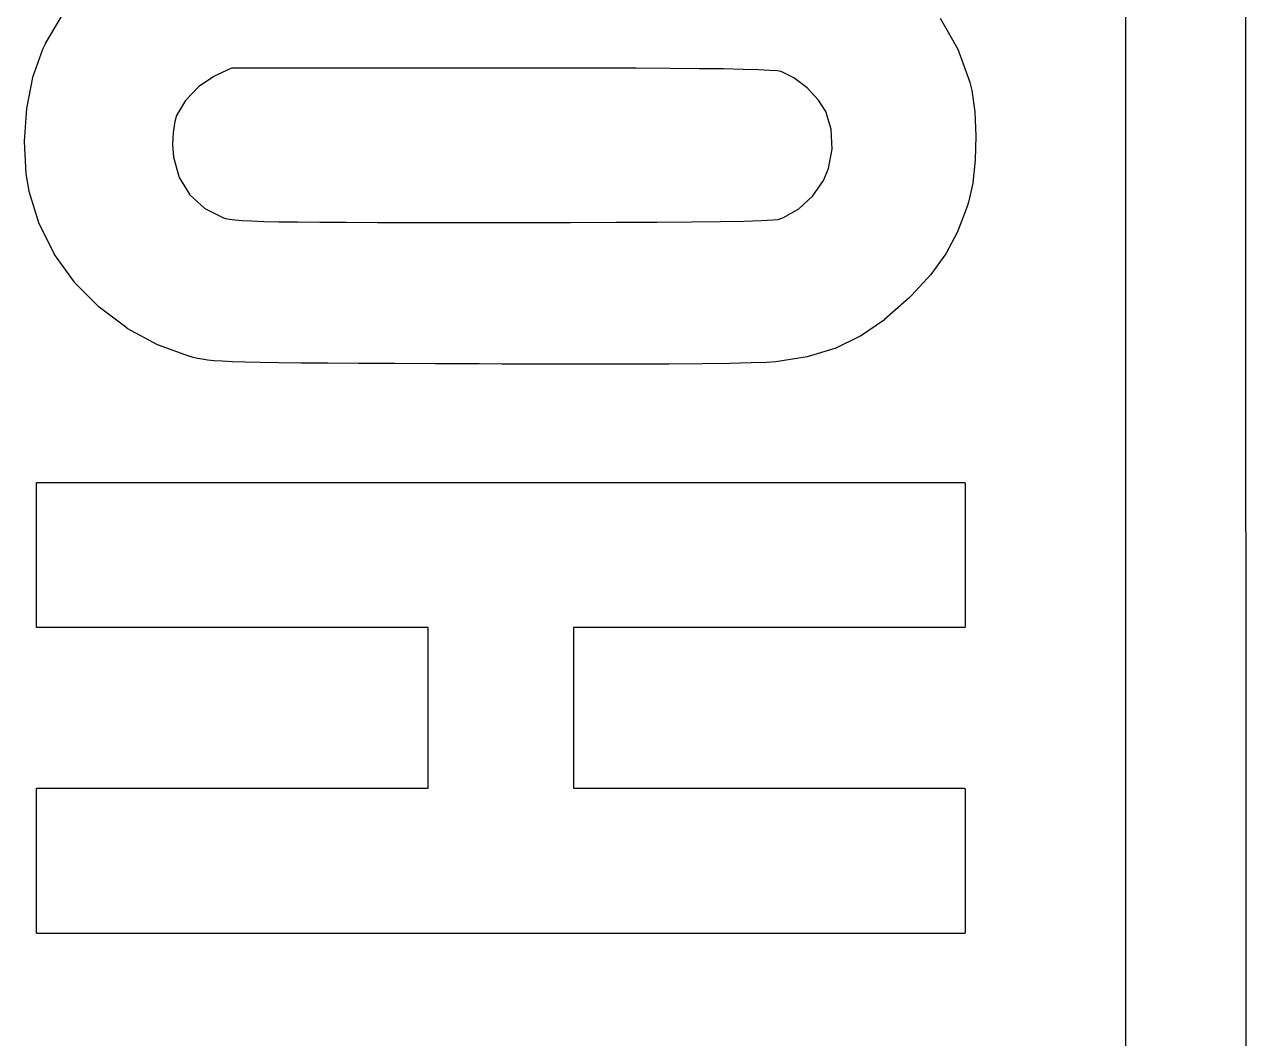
# Model space of a CAD drawing. Extents: x 6.3 to 49.3, y 9.3 to 45.7.
# Drawn here: x 40.87 to 49.32, y 26.25 to 33.27 of the extents above; entities that cross this region are included whole.
import ezdxf

# ---------------------------------------------------------------- set-up
doc = ezdxf.new("R2010")
doc.units = 0
doc.layers.add('BLACK', color=7, linetype='CONTINUOUS')

msp = doc.modelspace()

# ---------------------------------------------------------------- linework, layer by layer
at = {"layer": 'BLACK', "linetype": 'CONTINUOUS'}
for p, q in [((49.3116, 40.5856), (49.3222, 9.333)), ((48.4867, 10.1635), (48.4867, 39.7657)), ((41.0138, 33.1397), (41.132, 33.3395)), ((47.2029, 33.3155), (47.3241, 33.1014)), ((40.9955, 33.1011), (41.0135, 33.1393)), ((41.0135, 33.1393), (41.0136, 33.1394)), ((41.0136, 33.1394), (41.0137, 33.1395)), ((41.0137, 33.1395), (41.0138, 33.1397)), ((40.9269, 32.907), (40.9953, 33.1006)), ((40.9953, 33.1007), (40.9954, 33.1009)), ((40.9953, 33.1006), (40.9953, 33.1007)), ((40.9954, 33.1009), (40.9955, 33.1011)), ((47.3241, 33.1014), (47.3242, 33.1013)), ((47.3242, 33.1013), (47.3243, 33.101)), ((47.3243, 33.101), (47.3245, 33.1006)), ((47.3245, 33.1006), (47.4086, 32.8721)), ((42.3015, 32.9708), (42.1966, 32.9219)), ((44.1606, 32.971), (42.3015, 32.9708)), ((44.5133, 32.9708), (44.1606, 32.971)), ((44.8254, 32.9703), (44.5133, 32.9708)), ((44.5133, 32.9708), (44.5133, 32.9708)), ((44.8255, 32.9703), (44.8254, 32.9703)), ((45.0988, 32.9695), (44.8255, 32.9703)), ((45.0989, 32.9695), (45.0988, 32.9695)), ((45.3353, 32.9682), (45.0989, 32.9695)), ((40.8842, 32.6904), (40.9267, 32.9063)), ((40.9267, 32.9063), (40.9268, 32.9067)), ((40.9267, 32.9063), (40.9267, 32.9063)), ((40.9268, 32.9067), (40.9269, 32.907)), ((42.1781, 32.9127), (42.0729, 32.8403)), ((42.1966, 32.9219), (42.1781, 32.9127)), ((45.5364, 32.9665), (45.3353, 32.9682)), ((45.3353, 32.9682), (45.3353, 32.9682)), ((45.5365, 32.9665), (45.5364, 32.9665)), ((45.7043, 32.9644), (45.5365, 32.9665)), ((45.8404, 32.9617), (45.7043, 32.9644)), ((45.7043, 32.9644), (45.7043, 32.9644)), ((45.9466, 32.9586), (45.8404, 32.9617)), ((46.0248, 32.955), (45.9466, 32.9586)), ((46.0764, 32.9509), (46.0248, 32.955)), ((46.1024, 32.9465), (46.0764, 32.9509)), ((46.1911, 32.904), (46.1024, 32.9465)), ((46.282, 32.834), (46.1911, 32.904)), ((42.0729, 32.8403), (41.9829, 32.7459)), ((46.3614, 32.7486), (46.282, 32.834)), ((47.4086, 32.8721), (47.4086, 32.872)), ((47.4086, 32.872), (47.4087, 32.8717)), ((47.4087, 32.8717), (47.4088, 32.8715)), ((47.4088, 32.8715), (47.4217, 32.8164)), ((47.4217, 32.8164), (47.4217, 32.8163)), ((47.4217, 32.8163), (47.4217, 32.8161)), ((47.4217, 32.8161), (47.4218, 32.8159)), ((47.4218, 32.8159), (47.4422, 32.6683)), ((41.9829, 32.7459), (41.9214, 32.643)), ((46.411, 32.6708), (46.3614, 32.7486)), ((40.8686, 32.464), (40.8841, 32.6898)), ((40.8841, 32.6899), (40.8842, 32.6902)), ((40.8841, 32.6898), (40.8841, 32.6899)), ((40.8842, 32.6902), (40.8842, 32.6904)), ((41.9214, 32.643), (41.9094, 32.602)), ((46.4493, 32.5471), (46.411, 32.6708)), ((47.4422, 32.6683), (47.4422, 32.6682)), ((47.4422, 32.6682), (47.4422, 32.668)), ((47.4422, 32.668), (47.4423, 32.6678)), ((47.4423, 32.6678), (47.45, 32.5023)), ((41.9094, 32.602), (41.8973, 32.5248)), ((46.4555, 32.4105), (46.4493, 32.5471)), ((40.8686, 32.4637), (40.8686, 32.464)), ((40.8686, 32.4635), (40.8686, 32.4637)), ((40.8686, 32.4634), (40.8686, 32.4635)), ((40.8813, 32.2398), (40.8686, 32.4634)), ((41.8973, 32.5248), (41.8927, 32.4413)), ((47.45, 32.502), (47.4453, 32.3333)), ((47.45, 32.5023), (47.45, 32.5023)), ((47.45, 32.5023), (47.45, 32.5021)), ((47.45, 32.5021), (47.45, 32.502)), ((41.8927, 32.4413), (41.8993, 32.3533)), ((46.4299, 32.2746), (46.4555, 32.4105)), ((41.8993, 32.3533), (41.9397, 32.2139)), ((47.4453, 32.3329), (47.4282, 32.1756)), ((47.4453, 32.3333), (47.4453, 32.3332)), ((47.4453, 32.3332), (47.4453, 32.3331)), ((47.4453, 32.3331), (47.4453, 32.3329)), ((40.8813, 32.2396), (40.8813, 32.2398)), ((40.8813, 32.2393), (40.8813, 32.2396)), ((40.9015, 32.1181), (40.8813, 32.2393)), ((40.8813, 32.2393), (40.8813, 32.2393)), ((41.9397, 32.2139), (42.0135, 32.0939)), ((46.3961, 32.1929), (46.4299, 32.2746)), ((46.3222, 32.086), (46.3961, 32.1929)), ((47.4281, 32.175), (47.3989, 32.0437)), ((47.4282, 32.1755), (47.4281, 32.1753)), ((47.4281, 32.1753), (47.4281, 32.175)), ((47.4282, 32.1756), (47.4282, 32.1755)), ((40.9016, 32.1178), (40.9015, 32.1181)), ((40.9016, 32.1175), (40.9016, 32.1178)), ((40.9701, 31.8935), (40.9016, 32.1175)), ((40.9016, 32.1175), (40.9016, 32.1175)), ((42.0135, 32.0939), (42.117, 31.9988)), ((46.2258, 31.997), (46.3222, 32.086)), ((47.3988, 32.0433), (47.3893, 32.0134)), ((47.3989, 32.0435), (47.3988, 32.0433)), ((47.3989, 32.0437), (47.3989, 32.0437)), ((47.3989, 32.0437), (47.3989, 32.0435)), ((42.117, 31.9988), (42.2466, 31.9337)), ((46.1187, 31.9361), (46.2258, 31.997)), ((47.3892, 32.0132), (47.3226, 31.8374)), ((47.3893, 32.0133), (47.3892, 32.0132)), ((47.3893, 32.0134), (47.3893, 32.0134)), ((47.3893, 32.0134), (47.3893, 32.0133)), ((40.9702, 31.8932), (40.9701, 31.8935)), ((40.9703, 31.8928), (40.9702, 31.8932)), ((40.9704, 31.8927), (40.9703, 31.8928)), ((41.0761, 31.6821), (40.9704, 31.8927)), ((42.2466, 31.9337), (42.2609, 31.9296)), ((42.2609, 31.9296), (42.2875, 31.9244)), ((42.2875, 31.9244), (42.3244, 31.9199)), ((42.3244, 31.9199), (42.3743, 31.916)), ((42.3743, 31.916), (42.4399, 31.9127)), ((42.4399, 31.9127), (42.5236, 31.9099)), ((42.5236, 31.9099), (42.5236, 31.9099)), ((42.5236, 31.9099), (42.6284, 31.9076)), ((42.6284, 31.9076), (42.6284, 31.9076)), ((42.6284, 31.9076), (42.7567, 31.9058)), ((42.7567, 31.9058), (42.7567, 31.9058)), ((42.7567, 31.9058), (42.9113, 31.9044)), ((42.9113, 31.9044), (42.9113, 31.9044)), ((42.9113, 31.9044), (43.0949, 31.9033)), ((43.0949, 31.9033), (43.095, 31.9033)), ((43.095, 31.9033), (43.3101, 31.9025)), ((43.3101, 31.9025), (43.3101, 31.9025)), ((43.3101, 31.9025), (43.5596, 31.9021)), ((43.5596, 31.9021), (43.5596, 31.9021)), ((43.5596, 31.9021), (43.846, 31.9018)), ((43.846, 31.9018), (43.8461, 31.9018)), ((43.8461, 31.9018), (44.1721, 31.9018)), ((44.1721, 31.9018), (44.2892, 31.9018)), ((44.2892, 31.9018), (44.6449, 31.9023)), ((44.6449, 31.9023), (44.9628, 31.9032)), ((44.9628, 31.9032), (45.2424, 31.9047)), ((45.2424, 31.9047), (45.4832, 31.9067)), ((45.2424, 31.9047), (45.2424, 31.9047)), ((45.4832, 31.9067), (45.6844, 31.9091)), ((45.4832, 31.9067), (45.4832, 31.9067)), ((45.6844, 31.9091), (45.6845, 31.9091)), ((45.6845, 31.9091), (45.8456, 31.9121)), ((45.8456, 31.9121), (45.9661, 31.9155)), ((45.9661, 31.9155), (46.0453, 31.9194)), ((46.0453, 31.9194), (46.0823, 31.9237)), ((46.0823, 31.9237), (46.1187, 31.9361)), ((47.3224, 31.8368), (47.2415, 31.6845)), ((47.3225, 31.837), (47.3224, 31.8368)), ((47.3226, 31.8373), (47.3225, 31.837)), ((47.3226, 31.8374), (47.3226, 31.8373)), ((41.0763, 31.6818), (41.0761, 31.6821)), ((41.0765, 31.6815), (41.0763, 31.6818)), ((41.0765, 31.6814), (41.0765, 31.6815)), ((41.2155, 31.4882), (41.0765, 31.6814)), ((47.2411, 31.6839), (47.1379, 31.5418)), ((47.2413, 31.6842), (47.2411, 31.6839)), ((47.2415, 31.6845), (47.2413, 31.6842)), ((47.2415, 31.6845), (47.2415, 31.6845)), ((47.1375, 31.5413), (47.0036, 31.3959)), ((47.1376, 31.5415), (47.1375, 31.5413)), ((47.1378, 31.5417), (47.1376, 31.5415)), ((47.1379, 31.5418), (47.1378, 31.5417)), ((41.2158, 31.488), (41.2155, 31.4882)), ((41.216, 31.4877), (41.2158, 31.488)), ((41.3844, 31.3161), (41.216, 31.4877)), ((41.216, 31.4877), (41.216, 31.4877)), ((46.9877, 31.3801), (46.8187, 31.2296)), ((46.9878, 31.3802), (46.9877, 31.3802)), ((46.9877, 31.3802), (46.9877, 31.3801)), ((47.0034, 31.3957), (46.9878, 31.3803)), ((46.9878, 31.3803), (46.9878, 31.3802)), ((47.0035, 31.3958), (47.0034, 31.3958)), ((47.0034, 31.3958), (47.0034, 31.3957)), ((47.0036, 31.3959), (47.0035, 31.3958)), ((41.3846, 31.3159), (41.3844, 31.3161)), ((41.3849, 31.3156), (41.3846, 31.3159)), ((41.5786, 31.1698), (41.3849, 31.3156)), ((41.3849, 31.3156), (41.3849, 31.3156)), ((46.8182, 31.2292), (46.6512, 31.1144)), ((46.8185, 31.2294), (46.8182, 31.2292)), ((46.8187, 31.2295), (46.8185, 31.2294)), ((46.8187, 31.2296), (46.8187, 31.2295)), ((41.5788, 31.1696), (41.5786, 31.1698)), ((41.5791, 31.1694), (41.5788, 31.1696)), ((41.5792, 31.1693), (41.5791, 31.1694)), ((41.7941, 31.0534), (41.5792, 31.1693)), ((46.6505, 31.114), (46.476, 31.0304)), ((46.6508, 31.1142), (46.6505, 31.114)), ((46.6511, 31.1143), (46.6508, 31.1142)), ((46.6512, 31.1144), (46.6511, 31.1143)), ((41.7944, 31.0533), (41.7941, 31.0534)), ((41.7947, 31.0531), (41.7944, 31.0533)), ((41.7948, 31.0531), (41.7947, 31.0531)), ((42.0066, 30.9767), (41.7948, 31.0531)), ((46.4752, 31.0301), (46.284, 30.9731)), ((46.4756, 31.0302), (46.4752, 31.0301)), ((46.4759, 31.0303), (46.4756, 31.0302)), ((46.476, 31.0304), (46.4759, 31.0303)), ((42.0068, 30.9766), (42.0066, 30.9767)), ((42.0069, 30.9766), (42.0068, 30.9766)), ((42.007, 30.9766), (42.0069, 30.9766)), ((42.0365, 30.9685), (42.007, 30.9766)), ((42.0366, 30.9685), (42.0365, 30.9685)), ((42.0367, 30.9684), (42.0366, 30.9685)), ((42.0366, 30.9685), (42.0366, 30.9685)), ((42.0658, 30.9613), (42.0367, 30.9684)), ((42.0659, 30.9613), (42.0658, 30.9613)), ((42.066, 30.9613), (42.0659, 30.9613)), ((42.0976, 30.9551), (42.066, 30.9613)), ((42.066, 30.9613), (42.066, 30.9613)), ((42.0977, 30.9551), (42.0976, 30.9551)), ((42.0978, 30.9551), (42.0977, 30.9551)), ((42.0979, 30.9551), (42.0978, 30.9551)), ((42.1348, 30.9497), (42.0979, 30.9551)), ((42.1349, 30.9497), (42.1348, 30.9497)), ((42.135, 30.9497), (42.1349, 30.9497)), ((42.1802, 30.9451), (42.135, 30.9497)), ((42.135, 30.9497), (42.135, 30.9497)), ((42.1803, 30.9451), (42.1802, 30.9451)), ((42.1802, 30.9451), (42.1802, 30.9451)), ((42.2365, 30.9412), (42.1803, 30.9451)), ((42.1803, 30.9451), (42.1803, 30.9451)), ((42.2366, 30.9412), (42.2365, 30.9412)), ((42.3067, 30.9379), (42.2366, 30.9412)), ((42.2366, 30.9412), (42.2366, 30.9412)), ((42.2366, 30.9412), (42.2366, 30.9412)), ((46.2834, 30.973), (46.0663, 30.9382)), ((46.2837, 30.9731), (46.2834, 30.973)), ((46.284, 30.9731), (46.2837, 30.9731)), ((46.284, 30.9731), (46.284, 30.9731)), ((42.3068, 30.9379), (42.3067, 30.9379)), ((42.3067, 30.9379), (42.3067, 30.9379)), ((42.3937, 30.9351), (42.3068, 30.9379)), ((42.5002, 30.9328), (42.3937, 30.9351)), ((42.3937, 30.9351), (42.3937, 30.9351)), ((42.3937, 30.9351), (42.3937, 30.9351)), ((42.5003, 30.9328), (42.5002, 30.9328)), ((42.6292, 30.9308), (42.5003, 30.9328)), ((42.6293, 30.9308), (42.6292, 30.9308)), ((42.6292, 30.9308), (42.6292, 30.9308)), ((42.7836, 30.9292), (42.6293, 30.9308)), ((42.9662, 30.9277), (42.7836, 30.9292)), ((42.7836, 30.9292), (42.7836, 30.9292)), ((43.1797, 30.9265), (42.9662, 30.9277)), ((42.9662, 30.9277), (42.9662, 30.9277)), ((43.1798, 30.9265), (43.1797, 30.9265)), ((43.4273, 30.9252), (43.1798, 30.9265)), ((43.7116, 30.924), (43.4273, 30.9252)), ((43.4273, 30.9252), (43.4273, 30.9252)), ((43.7117, 30.924), (43.7116, 30.924)), ((44.0148, 30.9228), (43.7117, 30.924)), ((44.0149, 30.9228), (44.0148, 30.9228)), ((44.1721, 30.9223), (44.0149, 30.9228)), ((44.4017, 30.9216), (44.1721, 30.9223)), ((44.1721, 30.9223), (44.1721, 30.9223)), ((44.7499, 30.9211), (44.4017, 30.9216)), ((44.4017, 30.9216), (44.4017, 30.9216)), ((44.75, 30.9211), (44.7499, 30.9211)), ((45.0592, 30.9214), (44.75, 30.9211)), ((45.3289, 30.9224), (45.0592, 30.9214)), ((45.0592, 30.9214), (45.0592, 30.9214)), ((45.5586, 30.9241), (45.3289, 30.9224)), ((45.3289, 30.9224), (45.3289, 30.9224)), ((45.7478, 30.9266), (45.5586, 30.9241)), ((45.5586, 30.9241), (45.5586, 30.9241)), ((45.8961, 30.9298), (45.7478, 30.9266)), ((45.7478, 30.9266), (45.7478, 30.9266)), ((45.7478, 30.9266), (45.7478, 30.9266)), ((45.8962, 30.9298), (45.8961, 30.9298)), ((45.8961, 30.9298), (45.8961, 30.9298)), ((46.003, 30.9337), (45.8962, 30.9298)), ((46.0031, 30.9337), (46.003, 30.9337)), ((46.0032, 30.9338), (46.0031, 30.9337)), ((46.0031, 30.9337), (46.0031, 30.9337)), ((46.0658, 30.9382), (46.0032, 30.9338)), ((46.066, 30.9382), (46.0658, 30.9382)), ((46.0662, 30.9382), (46.066, 30.9382)), ((46.0663, 30.9382), (46.0662, 30.9382)), ((40.9513, 30.0976), (40.9514, 30.0981)), ((40.9513, 29.1027), (40.9513, 30.0976)), ((40.9514, 30.0985), (40.9516, 30.0991)), ((40.9514, 30.0981), (40.9514, 30.0985)), ((40.9514, 30.0985), (40.9514, 30.0985)), ((40.9514, 30.0985), (40.9514, 30.0985)), ((40.9516, 30.0991), (40.9517, 30.0994)), ((40.9517, 30.0995), (40.952, 30.1)), ((40.9517, 30.0994), (40.9517, 30.0995)), ((40.9517, 30.0995), (40.9517, 30.0995)), ((40.952, 30.1), (40.9522, 30.1003)), ((40.9522, 30.1003), (40.9525, 30.1007)), ((40.9522, 30.1003), (40.9522, 30.1003)), ((40.9522, 30.1003), (40.9522, 30.1003)), ((40.9525, 30.1007), (40.9528, 30.101)), ((40.9528, 30.1011), (40.9532, 30.1013)), ((40.9528, 30.101), (40.9528, 30.1011)), ((40.9528, 30.1011), (40.9528, 30.1011)), ((40.9532, 30.1013), (40.9536, 30.1017)), ((40.9536, 30.1017), (40.954, 30.1019)), ((40.9536, 30.1017), (40.9536, 30.1017)), ((40.9536, 30.1017), (40.9536, 30.1017)), ((40.954, 30.1019), (40.9544, 30.1021)), ((40.9544, 30.1021), (40.9544, 30.1021)), ((40.9544, 30.1021), (40.9545, 30.1021)), ((40.9545, 30.1021), (40.9549, 30.1023)), ((40.9549, 30.1023), (40.9554, 30.1024)), ((40.9554, 30.1024), (40.9554, 30.1024)), ((40.9554, 30.1024), (40.9554, 30.1024)), ((40.9554, 30.1024), (40.9558, 30.1024)), ((40.9558, 30.1024), (40.9563, 30.1025)), ((40.9563, 30.1025), (47.3699, 30.1025)), ((47.3699, 30.1025), (47.3704, 30.1024)), ((47.3704, 30.1024), (47.3708, 30.1024)), ((47.3708, 30.1024), (47.3709, 30.1024)), ((47.3709, 30.1024), (47.3709, 30.1024)), ((47.3709, 30.1024), (47.3714, 30.1022)), ((47.3714, 30.1022), (47.3718, 30.1021)), ((47.3718, 30.1021), (47.3718, 30.1021)), ((47.3718, 30.1021), (47.3718, 30.1021)), ((47.3718, 30.1021), (47.3723, 30.1018)), ((47.3723, 30.1018), (47.3726, 30.1016)), ((47.3726, 30.1016), (47.3726, 30.1016)), ((47.3726, 30.1016), (47.3727, 30.1016)), ((47.3727, 30.1016), (47.373, 30.1013)), ((47.373, 30.1013), (47.3734, 30.101)), ((47.3734, 30.101), (47.3734, 30.101)), ((47.3734, 30.101), (47.3734, 30.101)), ((47.3734, 30.101), (47.3737, 30.1007)), ((47.3737, 30.1007), (47.374, 30.1003)), ((47.374, 30.1003), (47.374, 30.1003)), ((47.374, 30.1003), (47.374, 30.1002)), ((47.374, 30.1002), (47.3742, 30.0998)), ((47.3742, 30.0998), (47.3745, 30.0994)), ((47.3745, 30.0994), (47.3745, 30.0994)), ((47.3745, 30.0994), (47.3745, 30.0994)), ((47.3745, 30.0994), (47.3746, 30.099)), ((47.3746, 30.099), (47.3747, 30.0985)), ((47.3747, 30.0985), (47.3747, 30.0985)), ((47.3747, 30.0985), (47.3747, 30.0984)), ((47.3747, 30.0984), (47.3748, 30.098)), ((47.3748, 30.098), (47.3748, 30.0975)), ((47.3748, 30.0975), (47.3748, 29.1026)), ((40.9514, 29.1022), (40.9513, 29.1027)), ((40.9514, 29.1017), (40.9514, 29.1022)), ((40.9516, 29.1012), (40.9514, 29.1017)), ((40.9514, 29.1017), (40.9514, 29.1017)), ((40.9514, 29.1017), (40.9514, 29.1017)), ((40.9517, 29.1008), (40.9516, 29.1012)), ((40.9519, 29.1004), (40.9517, 29.1008)), ((40.9517, 29.1008), (40.9517, 29.1008)), ((40.9517, 29.1008), (40.9517, 29.1008)), ((40.9521, 29.0999), (40.9519, 29.1004)), ((40.9522, 29.0999), (40.9521, 29.0999)), ((40.9525, 29.0995), (40.9522, 29.0999)), ((40.9522, 29.0999), (40.9522, 29.0999)), ((40.9528, 29.0992), (40.9525, 29.0995)), ((40.9528, 29.0991), (40.9528, 29.0992)), ((40.9528, 29.0992), (40.9528, 29.0992)), ((40.9531, 29.0988), (40.9528, 29.0991)), ((40.9535, 29.0985), (40.9531, 29.0988)), ((40.9539, 29.0983), (40.9535, 29.0985)), ((40.9535, 29.0985), (40.9535, 29.0985)), ((40.9535, 29.0985), (40.9535, 29.0985)), ((40.9544, 29.0981), (40.9539, 29.0983)), ((40.9548, 29.0979), (40.9544, 29.0981)), ((40.9544, 29.0981), (40.9544, 29.0981)), ((40.9544, 29.0981), (40.9544, 29.0981)), ((40.9553, 29.0978), (40.9548, 29.0979)), ((40.9558, 29.0977), (40.9553, 29.0978)), ((40.9553, 29.0978), (40.9553, 29.0978)), ((40.9553, 29.0978), (40.9553, 29.0978)), ((40.9563, 29.0977), (40.9558, 29.0977)), ((43.6607, 29.0977), (40.9563, 29.0977)), ((43.6607, 27.9858), (43.6607, 29.0977)), ((47.3698, 29.0977), (44.6655, 29.0977)), ((44.6655, 29.0977), (44.6655, 27.9858)), ((47.3703, 29.0977), (47.3698, 29.0977)), ((47.3708, 29.0978), (47.3703, 29.0977)), ((47.3713, 29.0979), (47.3708, 29.0978)), ((47.3708, 29.0978), (47.3708, 29.0978)), ((47.3708, 29.0978), (47.3708, 29.0978)), ((47.3717, 29.098), (47.3713, 29.0979)), ((47.3722, 29.0983), (47.3717, 29.098)), ((47.3717, 29.098), (47.3717, 29.098)), ((47.3717, 29.098), (47.3717, 29.098)), ((47.3726, 29.0985), (47.3722, 29.0983)), ((47.373, 29.0988), (47.3726, 29.0985)), ((47.3726, 29.0985), (47.3726, 29.0985)), ((47.3726, 29.0985), (47.3726, 29.0985)), ((47.3733, 29.0991), (47.373, 29.0988)), ((47.3734, 29.0991), (47.3733, 29.0991)), ((47.3733, 29.0991), (47.3733, 29.0991)), ((47.3736, 29.0995), (47.3734, 29.0991)), ((47.374, 29.0998), (47.3736, 29.0995)), ((47.3742, 29.1002), (47.374, 29.0999)), ((47.374, 29.0999), (47.374, 29.0999)), ((47.374, 29.0999), (47.374, 29.0998)), ((47.3744, 29.1007), (47.3742, 29.1002)), ((47.3746, 29.1012), (47.3744, 29.1007)), ((47.3744, 29.1007), (47.3744, 29.1007)), ((47.3744, 29.1007), (47.3744, 29.1007)), ((47.3747, 29.1016), (47.3746, 29.1012)), ((47.3748, 29.1021), (47.3747, 29.1017)), ((47.3747, 29.1017), (47.3747, 29.1016)), ((47.3747, 29.1016), (47.3747, 29.1016)), ((47.3748, 29.1026), (47.3748, 29.1021)), ((40.9514, 27.9819), (40.9516, 27.9824)), ((40.9514, 27.9818), (40.9514, 27.9819)), ((40.9514, 27.9819), (40.9514, 27.9819)), ((40.9514, 27.9814), (40.9514, 27.9818)), ((40.9516, 27.9824), (40.9517, 27.9828)), ((40.9517, 27.9828), (40.952, 27.9833)), ((40.9517, 27.9828), (40.9517, 27.9828)), ((40.9517, 27.9828), (40.9517, 27.9828)), ((40.952, 27.9833), (40.9522, 27.9836)), ((40.9522, 27.9837), (40.9525, 27.984)), ((40.9522, 27.9836), (40.9522, 27.9837)), ((40.9522, 27.9836), (40.9522, 27.9836)), ((40.9525, 27.984), (40.9528, 27.9844)), ((40.9528, 27.9844), (40.9532, 27.9847)), ((40.9528, 27.9844), (40.9528, 27.9844)), ((40.9528, 27.9844), (40.9528, 27.9844)), ((40.9532, 27.9847), (40.9536, 27.985)), ((40.9536, 27.985), (40.954, 27.9852)), ((40.9536, 27.985), (40.9536, 27.985)), ((40.9536, 27.985), (40.9536, 27.985)), ((40.954, 27.9852), (40.9544, 27.9855)), ((40.9544, 27.9855), (40.9544, 27.9855)), ((40.9544, 27.9855), (40.9545, 27.9855)), ((40.9545, 27.9855), (40.9549, 27.9856)), ((40.9549, 27.9856), (40.9554, 27.9857)), ((40.9554, 27.9857), (40.9558, 27.9858)), ((40.9554, 27.9857), (40.9554, 27.9857)), ((40.9554, 27.9857), (40.9554, 27.9857)), ((40.9558, 27.9858), (40.9563, 27.9858)), ((40.9563, 27.9858), (43.6607, 27.9858)), ((44.6655, 27.9858), (47.3699, 27.9858)), ((47.3699, 27.9858), (47.3704, 27.9858)), ((47.3704, 27.9858), (47.3708, 27.9857)), ((47.3708, 27.9857), (47.3709, 27.9857)), ((47.3709, 27.9857), (47.3709, 27.9857)), ((47.3709, 27.9857), (47.3714, 27.9856)), ((47.3714, 27.9856), (47.3718, 27.9854)), ((47.3718, 27.9854), (47.3718, 27.9854)), ((47.3718, 27.9854), (47.3718, 27.9854)), ((47.3718, 27.9854), (47.3723, 27.9852)), ((47.3723, 27.9852), (47.3726, 27.985)), ((47.3726, 27.985), (47.3726, 27.985)), ((47.3726, 27.985), (47.3727, 27.985)), ((47.3727, 27.985), (47.373, 27.9847)), ((47.373, 27.9847), (47.3734, 27.9844)), ((47.3734, 27.9844), (47.3734, 27.9843)), ((47.3734, 27.9843), (47.3734, 27.9843)), ((47.3734, 27.9843), (47.3737, 27.984)), ((47.3737, 27.984), (47.374, 27.9836)), ((47.374, 27.9836), (47.374, 27.9836)), ((47.374, 27.9836), (47.374, 27.9836)), ((47.374, 27.9836), (47.3742, 27.9832)), ((47.3742, 27.9832), (47.3745, 27.9827)), ((47.3745, 27.9827), (47.3745, 27.9827)), ((47.3745, 27.9827), (47.3745, 27.9827)), ((47.3745, 27.9827), (47.3746, 27.9823)), ((47.3746, 27.9823), (47.3747, 27.9818)), ((47.3747, 27.9818), (47.3747, 27.9818)), ((47.3747, 27.9818), (47.3747, 27.9818)), ((47.3747, 27.9818), (47.3748, 27.9813)), ((40.9513, 27.9809), (40.9514, 27.9814)), ((40.9513, 26.986), (40.9513, 27.9809)), ((47.3748, 27.9813), (47.3748, 27.9808)), ((47.3748, 27.9808), (47.3748, 26.9859)), ((40.9514, 26.9855), (40.9513, 26.986)), ((40.9514, 26.9851), (40.9514, 26.9855)), ((40.9514, 26.985), (40.9514, 26.9851)), ((40.9516, 26.9845), (40.9514, 26.985)), ((40.9514, 26.985), (40.9514, 26.985)), ((40.9517, 26.9841), (40.9516, 26.9845)), ((40.9519, 26.9837), (40.9517, 26.9841)), ((40.9517, 26.9841), (40.9517, 26.9841)), ((40.9517, 26.9841), (40.9517, 26.9841)), ((40.9521, 26.9833), (40.9519, 26.9837)), ((40.9522, 26.9832), (40.9521, 26.9833)), ((40.9525, 26.9828), (40.9522, 26.9832)), ((40.9522, 26.9832), (40.9522, 26.9832)), ((40.9528, 26.9825), (40.9525, 26.9828)), ((40.9531, 26.9822), (40.9528, 26.9825)), ((40.9528, 26.9825), (40.9528, 26.9825)), ((40.9528, 26.9825), (40.9528, 26.9825)), ((40.9535, 26.9819), (40.9531, 26.9822)), ((40.9539, 26.9817), (40.9535, 26.9819)), ((40.9535, 26.9819), (40.9535, 26.9819)), ((40.9535, 26.9819), (40.9535, 26.9819)), ((40.9544, 26.9814), (40.9539, 26.9817)), ((40.9548, 26.9813), (40.9544, 26.9814)), ((40.9544, 26.9814), (40.9544, 26.9814)), ((40.9544, 26.9814), (40.9544, 26.9814)), ((40.9553, 26.9811), (40.9548, 26.9813)), ((40.9558, 26.9811), (40.9553, 26.9811)), ((40.9553, 26.9811), (40.9553, 26.9811)), ((40.9553, 26.9811), (40.9553, 26.9811)), ((40.9563, 26.981), (40.9558, 26.9811)), ((47.3698, 26.981), (40.9563, 26.981)), ((47.3703, 26.981), (47.3698, 26.981)), ((47.3708, 26.9811), (47.3703, 26.981)), ((47.3713, 26.9812), (47.3708, 26.9811)), ((47.3708, 26.9811), (47.3708, 26.9811)), ((47.3708, 26.9811), (47.3708, 26.9811)), ((47.3717, 26.9814), (47.3713, 26.9812)), ((47.3722, 26.9816), (47.3717, 26.9814)), ((47.3717, 26.9814), (47.3717, 26.9814)), ((47.3717, 26.9814), (47.3717, 26.9814)), ((47.3726, 26.9818), (47.3722, 26.9816)), ((47.373, 26.9822), (47.3726, 26.9818)), ((47.3726, 26.9818), (47.3726, 26.9818)), ((47.3726, 26.9818), (47.3726, 26.9818)), ((47.3733, 26.9824), (47.373, 26.9822)), ((47.3734, 26.9825), (47.3733, 26.9824)), ((47.3733, 26.9824), (47.3733, 26.9824)), ((47.3736, 26.9828), (47.3734, 26.9825)), ((47.374, 26.9832), (47.3736, 26.9828)), ((47.3742, 26.9835), (47.374, 26.9832)), ((47.374, 26.9832), (47.374, 26.9832)), ((47.374, 26.9832), (47.374, 26.9832)), ((47.3744, 26.984), (47.3742, 26.9835)), ((47.3746, 26.9844), (47.3744, 26.9841)), ((47.3744, 26.9841), (47.3744, 26.984)), ((47.3744, 26.984), (47.3744, 26.984)), ((47.3747, 26.985), (47.3746, 26.9844)), ((47.3748, 26.9854), (47.3747, 26.985)), ((47.3747, 26.985), (47.3747, 26.985)), ((47.3747, 26.985), (47.3747, 26.985)), ((47.3748, 26.9859), (47.3748, 26.9854))]:
    msp.add_line(p, q, dxfattribs=at)

doc.saveas('drawing.dxf')
